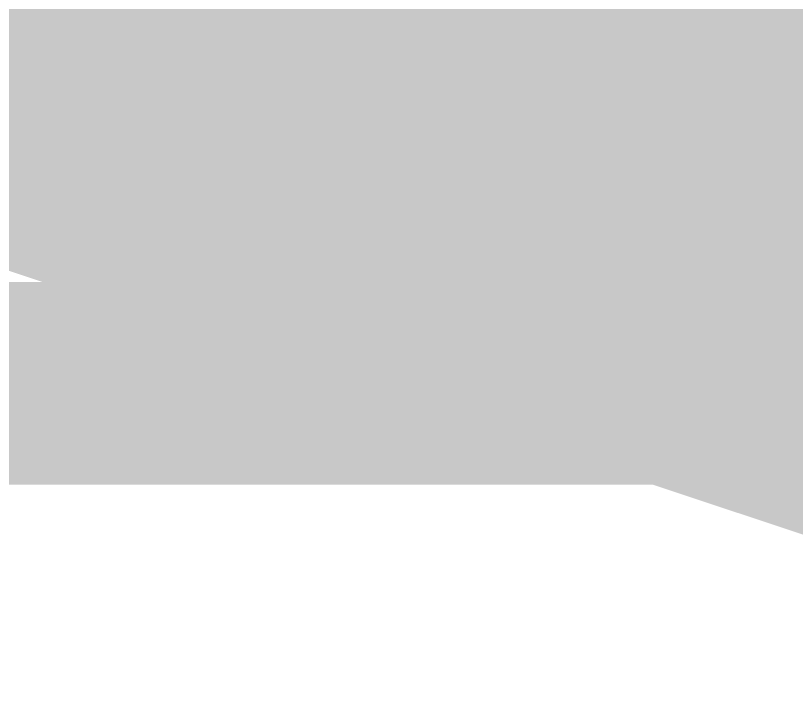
# Model space of a CAD drawing. Header units: millimetres. Extents: x 0 to 841, y 0 to 594.
# Drawn here: x 734.6856 to 734.7815, y 50.1188 to 50.2029 of the extents above; entities that cross this region are included whole.
import ezdxf

# ---------------------------------------------------------------- set-up
doc = ezdxf.new("R2010")
doc.units = ezdxf.units.MM

msp = doc.modelspace()

# ---------------------------------------------------------------- hatches: boundary and pattern name
at = {"true_color": 0xe9ba62}
msp.add_hatch(color=7, dxfattribs=at).paths.add_polyline_path([(738.321206, 50.419074), (738.312817, 50.402297), (738.30454, 50.385741), (738.296317, 50.369296), (738.281566, 50.369594), (738.267014, 50.369886), (738.252562, 50.370167), (738.217593, 50.370573), (738.20232, 50.370748), (738.19365, 50.370839), (738.075092, 50.366084), (737.959382, 50.350058), (737.843063, 50.32564), (737.816519, 50.318856), (737.790328, 50.312165), (737.764315, 50.30553), (737.717631, 50.293641), (737.670964, 50.281712), (737.624314, 50.26974), (737.624314, 50.252963), (737.624314, 50.236407), (737.624314, 50.219962), (737.488845, 50.20961), (737.353387, 50.199136), (737.217951, 50.188353), (736.696827, 50.156416), (736.178071, 50.14778), (735.656565, 50.165306), (735.638203, 50.166419), (735.62008, 50.167527), (735.602083, 50.168641), (735.4796, 50.176024), (735.357188, 50.184337), (735.23497, 50.195073), (735.180114, 50.213016), (735.144566, 50.222469), (735.097857, 50.231535), (735.053952, 50.238525), (735.034781, 50.241577), (735.023912, 50.243308), (734.996397, 50.247684), (734.969242, 50.252015), (734.942276, 50.256325), (734.91353, 50.260842), (734.885155, 50.265305), (734.856956, 50.26974), (734.684577, 50.296836), (734.512026, 50.322139), (734.338966, 50.344407), (734.330578, 50.32763), (734.3223, 50.311074), (734.314077, 50.294629), (735.40739, 50.053046), (736.559756, 50.033346), (737.679319, 50.137405), (737.696437, 50.139548), (737.713323, 50.141658), (737.730092, 50.143752), (737.962351, 50.17652), (738.191988, 50.217973), (738.420762, 50.26974), (738.42915, 50.311682), (738.437428, 50.353072), (738.445651, 50.394185), (738.412097, 50.385796), (738.378985, 50.377518), (738.346095, 50.369296), (738.337706, 50.386073), (738.329429, 50.402629)])
at = {"true_color": 0xebbf68}
msp.add_hatch(color=7, dxfattribs=at).paths.add_polyline_path([(734.338966, 50.344407), (734.330578, 50.32763), (734.3223, 50.311074), (734.314077, 50.294629), (734.896635, 50.101199), (735.516094, 50.036672), (736.703421, 50.045739), (736.703421, 50.054127), (736.703421, 50.062405), (736.703421, 50.070628), (736.745364, 50.079016), (736.786753, 50.087294), (736.827866, 50.095517), (736.827866, 50.103905), (736.827866, 50.112183), (736.827866, 50.120406), (736.431969, 50.131404), (736.036276, 50.146218), (735.640761, 50.166923), (735.609491, 50.168853), (735.595837, 50.169698), (735.588095, 50.170184), (735.553525, 50.172257), (735.518954, 50.174341), (735.484383, 50.176431), (735.452065, 50.178524), (735.420173, 50.180585), (735.388486, 50.182628), (735.337259, 50.186175), (735.286081, 50.190281), (735.23497, 50.195073), (735.180114, 50.213016), (735.144566, 50.222469), (735.097857, 50.231535), (735.053952, 50.238525), (735.034781, 50.241577), (735.023912, 50.243308), (734.996397, 50.247684), (734.969242, 50.252015), (734.942276, 50.256325), (734.91353, 50.260842), (734.885155, 50.265305), (734.856956, 50.26974), (734.684577, 50.296836), (734.512026, 50.322139)])
at = {"true_color": 0xe9c06d}
msp.add_hatch(color=7, dxfattribs=at).paths.add_polyline_path([(734.338966, 50.344407), (734.330578, 50.32763), (734.3223, 50.311074), (734.314077, 50.294629), (734.425091, 50.258214), (734.537133, 50.22826), (734.65105, 50.202664), (734.673792, 50.198004), (734.69623, 50.193411), (734.718524, 50.188851), (734.759279, 50.179966), (734.777075, 50.176082), (734.787167, 50.173867), (734.809251, 50.16935), (734.831048, 50.164887), (734.8527, 50.160452), (734.896391, 50.151578), (734.924519, 50.147648), (734.961191, 50.145295), (734.977968, 50.162072), (734.994524, 50.178628), (735.010969, 50.195073), (734.966702, 50.235068), (734.91619, 50.255671), (734.816138, 50.274543), (734.782196, 50.280011), (734.767374, 50.282392), (734.758968, 50.283727), (734.619277, 50.306356), (734.479354, 50.32654)])
at = {"true_color": 0xb6a36d}
msp.add_hatch(color=7, dxfattribs=at).paths.add_polyline_path([(734.662523, 50.170184), (734.662523, 50.161795), (734.662523, 50.153517), (734.662523, 50.145295), (734.721243, 50.145295), (734.779188, 50.145295), (734.836746, 50.145295), (734.836746, 50.153683), (734.836746, 50.161961), (734.836746, 50.170184), (734.778027, 50.170184), (734.720081, 50.170184)])

doc.saveas('drawing.dxf')
